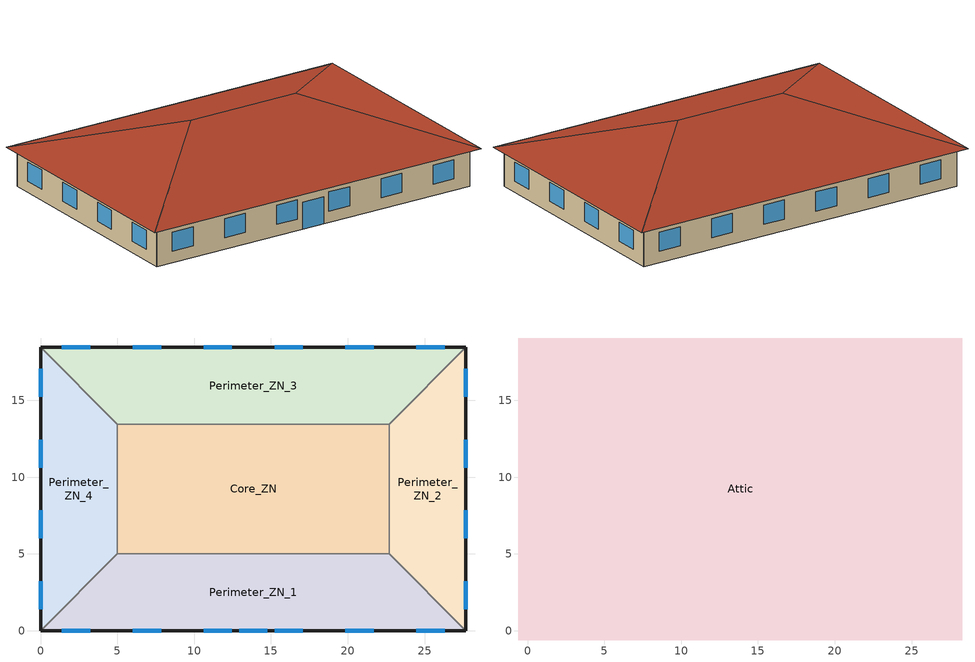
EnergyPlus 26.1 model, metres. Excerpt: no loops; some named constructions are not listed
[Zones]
Core_ZN
 floor ground (ext-slab): 5,13.46 22.69,13.46 22.69,5 5,5 z0
 wall to Perimeter_ZN_2 (int-walls): 22.69,5 22.69,13.46 z0:3.05
 wall to Perimeter_ZN_3 (int-walls): 22.69,13.46 5,13.46 z0:3.05
 wall to Perimeter_ZN_1 (int-walls): 5,5 22.69,5 z0:3.05
 wall to Perimeter_ZN_4 (int-walls): 5,13.46 5,5 z0:3.05
Perimeter_ZN_1
 floor ground (ext-slab): 27.69,0 0,0 5,5 22.69,5 z0
 wall outside (ext-walls): 0,0 27.69,0 z0:3.05
 wall to Perimeter_ZN_2 (int-walls): 27.69,0 22.69,5 z0:3.05
 wall to Perimeter_ZN_4 (int-walls): 5,5 0,0 z0:3.05
 window (TCwindow_41): 1.39,0 3.22,0 z0.9:2.42
 window (window_south): 6.01,0 7.84,0 / 10.62,0 12.45,0 / 15.24,0 17.07,0 / 19.85,0 21.68,0 / 24.47,0 26.3,0 z0.9:2.42; 12.93,0 14.76,0 z0:2.13
Perimeter_ZN_2
 floor ground (ext-slab): 22.69,13.46 27.69,18.46 27.69,0 22.69,5 z0
 wall outside (ext-walls): 27.69,0 27.69,18.46 z0:3.05
 wall to Perimeter_ZN_3 (int-walls): 27.69,18.46 22.69,13.46 z0:3.05
 window (window_east): 27.69,1.39 27.69,3.22 / 27.69,6.01 27.69,7.84 / 27.69,10.62 27.69,12.45 / 27.69,15.24 27.69,17.07 z0.9:2.42
Perimeter_ZN_3
 floor ground (ext-slab): 5,13.46 0,18.46 27.69,18.46 22.69,13.46 z0
 wall outside (ext-walls): 27.69,18.46 0,18.46 z0:3.05
 wall to Perimeter_ZN_4 (int-walls): 0,18.46 5,13.46 z0:3.05
 window (window_north): 26.3,18.46 24.47,18.46 / 21.68,18.46 19.85,18.46 / 17.07,18.46 15.24,18.46 / 12.45,18.46 10.62,18.46 / 7.84,18.46 6.01,18.46 / 3.22,18.46 1.39,18.46 z0.9:2.42
Perimeter_ZN_4
 floor ground (ext-slab): 5,5 0,0 0,18.46 5,13.46 z0
 wall outside (ext-walls): 0,18.46 0,0 z0:3.05
 window (window_west): 0,17.07 0,15.24 / 0,12.45 0,10.62 / 0,7.84 0,6.01 / 0,3.22 0,1.39 z0.9:2.42
Attic
 floor to Core_ZN (INT-FLOOR-TOPSIDE): 5,13.46 22.69,13.46 22.69,5 5,5 z3.05
 floor to Perimeter_ZN_2 (INT-FLOOR-TOPSIDE): 22.69,5 22.69,13.46 27.69,18.46 27.69,0 z3.05
 floor to Perimeter_ZN_3 (INT-FLOOR-TOPSIDE): 0,18.46 27.69,18.46 22.69,13.46 5,13.46 z3.05
 floor to Perimeter_ZN_1 (INT-FLOOR-TOPSIDE): 0,0 5,5 22.69,5 27.69,0 z3.05
 floor to Perimeter_ZN_4 (INT-FLOOR-TOPSIDE): 5,13.46 5,5 0,0 0,18.46 z3.05
 floor ground (exposed-floor): 28.29,19.06 28.29,-0.6 27.69,0 27.69,18.46 z3.05; -0.6,19.06 28.29,19.06 27.69,18.46 0,18.46 z3.05; 0,0 27.69,0 28.29,-0.6 -0.6,-0.6 z3.05; -0.6,19.06 0,18.46 0,0 -0.6,-0.6 z3.05
 roof outside (roofs): 28.29,-0.6,3.05 28.29,19.06,3.05 18.46,9.23,6.33; 28.29,19.06,3.05 -0.6,19.06,3.05 9.23,9.23,6.33 18.46,9.23,6.33; -0.6,-0.6,3.05 28.29,-0.6,3.05 18.46,9.23,6.33 9.23,9.23,6.33; -0.6,19.06,3.05 -0.6,-0.6,3.05 9.23,9.23,6.33
[MaterialProperty:GlazingSpectralData]
WO18RT75SP: 0.04, 0.04, 0.04, 0.04, 0.04, 0.04, 0, 0.32, 0.04, 0.04, 0, 0.325, 0.04, 0.04, 0, 0.33, 0.04, 0.04, 0, 0.335, 0.04, 0.04, 0, 0.34, 0.04, 0.04, 0, 0.345, 0.04, 0.04, 0, 0.35, 0.04, 0.04, 0, 0.355, 0.04, 0.04, 0, 0.36, 0.04, 0.04, 0, 0.365, 0.04, 0.04, 0, 0.37, 0.04, 0.04, 0, 0.375, 0.04, 0.04, 0, 0.38, 0.04, 0.04, 0, 0.385, 0.04, 0.04, 0, 0.39, 0.04, 0.04, 0.001, 0.395, 0.04, 0.04, 0.001, 0.4, 0.04, 0.04, 0.001, 0.405, 0.04, 0.04, 0.003, 0.41, 0.04, 0.04, 0.006, 0.415, 0.04, 0.04, 0.012, 0.42, 0.041, 0.041, 0.02, 0.425, 0.041, 0.041, 0.027, 0.43, 0.041, 0.041, 0.037, 0.435, 0.042, 0.042, 0.046, 0.44, 0.042, 0.042, 0.054, 0.445, 0.042, 0.042, 0.061, 0.45, 0.043, 0.043, 0.067, 0.455, 0.043, 0.043, 0.071, 0.46, 0.043, 0.043, 0.078, 0.465, 0.044, 0.044, 0.089, 0.47, 0.044, 0.044, 0.106, 0.475, 0.045, 0.045, 0.133, 0.48, 0.046, 0.046, 0.162, 0.485, 0.048, 0.048, 0.191, 0.49, 0.048, 0.048, 0.211, 0.495, 0.048, 0.048, 0.207, 0.5, 0.047, 0.047, 0.175, 0.505, 0.045, 0.045, 0.131, 0.51, 0.044, 0.044, 0.093, 0.515, 0.043, 0.043, 0.07, 0.52, 0.042, 0.042, 0.06, 0.525, 0.042, 0.042, 0.057, 0.53, 0.042, 0.042, 0.06, 0.535, 0.043, 0.043, 0.065, 0.54, 0.043, 0.043, 0.072, 0.545, 0.043, 0.043, 0.079, 0.55, 0.043, 0.043, 0.087, 0.555, 0.044, 0.044, 0.093, 0.56, 0.044, 0.044, 0.097, 0.565, 0.044, 0.044, 0.098, 0.57, 0.044, 0.044, 0.098, 0.575, 0.044, 0.044, 0.096, 0.58, 0.044, 0.044, 0.093, 0.585, 0.044, 0.044, 0.091, 0.59, 0.044, 0.044, 0.088, 0.595, 0.043, 0.043, 0.087, 0.6, 0.043, 0.043, 0.087, 0.605, 0.044, 0.044, 0.088, 0.61, 0.044, 0.044, 0.089, 0.615, 0.044, 0.044, 0.09, 0.62, 0.044, 0.044, 0.092, 0.625, 0.044, 0.044, 0.094, 0.63, 0.044, 0.044, 0.097, 0.635, 0.044, 0.044, 0.101, 0.64, 0.044, 0.044, 0.106, 0.645, 0.044, 0.044, 0.112, 0.65, 0.045, 0.045, 0.119, 0.655, 0.045, 0.045, 0.127, 0.66, 0.045, 0.045, 0.134, 0.665, 0.046, 0.046, 0.142, 0.67, 0.046, 0.046, 0.151, 0.675, 0.046, 0.046, 0.161, 0.68, 0.047, 0.047, 0.171, 0.685, 0.047, 0.047, 0.183, 0.69, 0.048, 0.048, 0.195, 0.695, 0.048, 0.048, 0.21, 0.7, 0.049, 0.049, 0.226, 0.705, 0.05, 0.05, 0.244, 0.71, 0.051, 0.051, 0.263, 0.715, 0.051, 0.051, 0.282, 0.72, 0.052, 0.052, 0.302, 0.725, 0.053, 0.053, 0.322, 0.73, 0.054, 0.054, 0.341, 0.735, 0.055, 0.055, 0.363, 0.74, 0.055, 0.055, 0.383, 0.745, 0.056, 0.056, 0.402, 0.75, 0.057, 0.057, 0.42, 0.755, 0.058, 0.058, 0.439, 0.76, 0.058, 0.058, 0.455, 0.765, 0.059, 0.059, 0.471, 0.77, 0.059, 0.059, 0.485, 0.775, 0.06, 0.06, 0.497, 0.78, 0.06, 0.06, 0.512, 0.785, 0.061, 0.061, 0.524, 0.79, 0.061, 0.061, 0.535, 0.795, 0.062, 0.062, 0.546, 0.8, 0.062, 0.062, 0.555, 0.805, 0.062, 0.062, 0.561, 0.81, 0.063, 0.063, 0.568, 0.815, 0.063, 0.063, 0.575, 0.82, 0.063, 0.063, 0.576, 0.825, 0.063, 0.063, 0.579, 0.83, 0.063, 0.063, 0.578, 0.835, 0.063, 0.063, 0.576, 0.84, 0.063, 0.063, 0.573, 0.845, 0.063, 0.063, 0.575, 0.85, 0.063, 0.063, 0.575, 0.855, 0.063, 0.063, 0.575, 0.86, 0.063, 0.063, 0.572, 0.865, 0.063, 0.063, 0.572, 0.87, 0.063, 0.063, 0.571, 0.875, 0.063, 0.063, 0.567, 0.88, 0.063, 0.063, 0.566, 0.885, 0.062, 0.062, 0.562, 0.89, 0.062, 0.062, 0.556, 0.895, 0.062, 0.062, 0.55, 0.9, 0.062, 0.062, 0.539, 0.905, 0.061, 0.061, 0.531, 0.91, 0.061, 0.061, 0.52, 0.915, 0.06, 0.06, 0.512, 0.92, 0.06, 0.06, 0.504, 0.925, 0.06, 0.06, 0.496, 0.93, 0.06, 0.06, 0.488, 0.935, 0.059, 0.059, 0.477, 0.94, 0.059, 0.059, 0.471, 0.945, 0.058, 0.058, 0.462, 0.95, 0.058, 0.058, 0.454, 0.955, 0.058, 0.058, 0.447, 0.96, 0.058, 0.058, 0.439, 0.965, 0.057, 0.057, 0.433, 0.97, 0.057, 0.057, 0.428, 0.975, 0.057, 0.057, 0.424, 0.98, 0.057, 0.057, 0.42, 0.985, 0.057, 0.057, 0.418, 0.99, 0.057, 0.057, 0.413, 0.995, 0.056, 0.056, 0.412, 1, 0.056, 0.056, 0.41, 1.005, 0.056, 0.056, 0.409, 1.01, 0.056, 0.056, 0.408, 1.015, 0.056, 0.056, 0.407, 1.02, 0.056, 0.056, 0.406, 1.025, 0.056, 0.056, 0.406, 1.03, 0.056, 0.056, 0.407, 1.035, 0.056, 0.056, 0.408, 1.04, 0.056, 0.056, 0.409, 1.045, 0.056, 0.056, 0.411, 1.05, 0.057, 0.057, 0.417, 1.055, 0.057, 0.057, 0.421, 1.06, 0.057, 0.057, 0.427, 1.065, 0.057, 0.057, 0.431, 1.07, 0.057, 0.057, 0.437, 1.075, 0.058, 0.058, 0.445, 1.08, 0.058, 0.058, 0.453, 1.085, 0.058, 0.058, 0.459, 1.09, 0.059, 0.059, 0.466, 1.095, 0.059, 0.059, 0.477, 1.1, 0.059, 0.059, 0.485, 1.105, 0.06, 0.06, 0.506, 1.11, 0.061, 0.061, 0.52, 1.115, 0.062, 0.062, 0.544, 1.12, 0.062, 0.062, 0.555, 1.125, 0.063, 0.063, 0.571, 1.13, 0.063, 0.063, 0.582, 1.135, 0.064, 0.064, 0.603, 1.14, 0.064, 0.064, 0.611, 1.145, 0.065, 0.065, 0.619, 1.15, 0.065, 0.065, 0.623, 1.155, 0.065, 0.065, 0.629, 1.16, 0.065, 0.065, 0.63, 1.165, 0.065, 0.065, 0.627, 1.17, 0.065, 0.065, 0.624, 1.175, 0.065, 0.065, 0.618, 1.18, 0.064, 0.064, 0.611, 1.185, 0.064, 0.064, 0.601, 1.19, 0.064, 0.064, 0.6, 1.195, 0.064, 0.064, 0.605, 1.2, 0.064, 0.064, 0.611, 1.205, 0.065, 0.065, 0.619, 1.21, 0.065, 0.065, 0.625, 1.215, 0.065, 0.065, 0.634, 1.22, 0.066, 0.066, 0.64, 1.225, 0.066, 0.066, 0.644, 1.23, 0.066, 0.066, 0.647, 1.235, 0.066, 0.066, 0.65, 1.24, 0.066, 0.066, 0.653, 1.245, 0.066, 0.066, 0.656, 1.25, 0.066, 0.066, 0.658, 1.255, 0.066, 0.066, 0.661, 1.26, 0.066, 0.066, 0.662, 1.265, 0.067, 0.067, 0.667, 1.27, 0.067, 0.067, 0.668, 1.275, 0.067, 0.067, 0.671, 1.28, 0.067, 0.067, 0.675, 1.285, 0.067, 0.067, 0.678, 1.29, 0.067, 0.067, 0.679, 1.295, 0.067, 0.067, 0.682, 1.3, 0.067, 0.067, 0.684, 1.305, 0.067, 0.067, 0.687, 1.31, 0.068, 0.068, 0.689, 1.315, 0.068, 0.068, 0.692, 1.32, 0.068, 0.068, 0.693, 1.325, 0.068, 0.068, 0.695, 1.33, 0.068, 0.068, 0.697, 1.335, 0.068, 0.068, 0.698, 1.34, 0.068, 0.068, 0.698, 1.345, 0.068, 0.068, 0.698, 1.35, 0.068, 0.068, 0.695, 1.355, 0.068, 0.068, 0.692, 1.36, 0.068, 0.068, 0.692, 1.365, 0.067, 0.067, 0.687, 1.37, 0.067, 0.067, 0.682, 1.375, 0.067, 0.067, 0.676, 1.38, 0.067, 0.067, 0.678, 1.385, 0.067, 0.067, 0.676, 1.39, 0.067, 0.067, 0.675, 1.395, 0.067, 0.067, 0.676, 1.4, 0.067, 0.067, 0.675, 1.405, 0.067, 0.067, 0.671, 1.41, 0.067, 0.067, 0.67, 1.415, 0.067, 0.067, 0.673, 1.42, 0.067, 0.067, 0.671, 1.425, 0.067, 0.067, 0.668, 1.43, 0.067, 0.067, 0.67, 1.435, 0.067, 0.067, 0.67, 1.44, 0.067, 0.067, 0.668, 1.445, 0.067, 0.067, 0.67, 1.45, 0.067, 0.067, 0.67, 1.455, 0.067, 0.067, 0.673, 1.46, 0.067, 0.067, 0.676, 1.465, 0.067, 0.067, 0.681, 1.47, 0.067, 0.067, 0.684, 1.475, 0.068, 0.068, 0.689, 1.48, 0.068, 0.068, 0.69, 1.485, 0.068, 0.068, 0.695, 1.49, 0.068, 0.068, 0.698, 1.495, 0.068, 0.068, 0.703, 1.5, 0.068, 0.068, 0.706, 1.505, 0.068, 0.068, 0.711, 1.51, 0.069, 0.069, 0.714, 1.515, 0.069, 0.069, 0.718, 1.52, 0.069, 0.069, 0.719, 1.525, 0.069, 0.069, 0.724, 1.53, 0.069, 0.069, 0.724, 1.535, 0.069, 0.069, 0.728, 1.54, 0.069, 0.069, 0.728, 1.545, 0.069, 0.069, 0.728, 1.55, 0.069, 0.069, 0.728, 1.555, 0.069, 0.069, 0.728, 1.56, 0.069, 0.069, 0.728, 1.565, 0.069, 0.069, 0.728, 1.57, 0.069, 0.069, 0.728, 1.575, 0.069, 0.069, 0.729, 1.58, 0.069, 0.069, 0.731, 1.585, 0.069, 0.069, 0.733, 1.59, 0.069, 0.069, 0.735, 1.595, 0.069, 0.069, 0.736, 1.6, 0.07, 0.07, 0.738, 1.605, 0.07, 0.07, 0.74, 1.61, 0.07, 0.07, 0.741, 1.615, 0.07, 0.07, 0.741, 1.62, 0.07, 0.07, 0.741, 1.625, 0.07, 0.07, 0.741, 1.63, 0.07, 0.07, 0.741, 1.635, 0.07, 0.07, 0.741, 1.64, 0.07, 0.07, 0.743, 1.645, 0.07, 0.07, 0.741, 1.65, 0.07, 0.07, 0.74, 1.655, 0.069, 0.069, 0.736, 1.66, 0.069, 0.069, 0.735, 1.665, 0.069, 0.069, 0.724, 1.67, 0.069, 0.069, 0.716, 1.675, 0.068, 0.068, 0.698, 1.68, 0.067, 0.067, 0.673, 1.685, 0.064, 0.064, 0.608, 1.69, 0.063, 0.063, 0.574, 1.695, 0.061, 0.061, 0.521, 1.7, 0.06, 0.06, 0.493, 1.705, 0.06, 0.06, 0.499, 1.71, 0.06, 0.06, 0.507, 1.715, 0.06, 0.06, 0.512, 1.72, 0.061, 0.061, 0.526, 1.725, 0.062, 0.062, 0.548, 1.73, 0.062, 0.062, 0.546, 1.735, 0.061, 0.061, 0.533, 1.74, 0.061, 0.061, 0.527, 1.745, 0.061, 0.061, 0.522, 1.75, 0.061, 0.061, 0.53, 1.755, 0.062, 0.062, 0.552, 1.76, 0.063, 0.063, 0.568, 1.765, 0.064, 0.064, 0.589, 1.77, 0.064, 0.064, 0.6, 1.775, 0.065, 0.065, 0.619, 1.78, 0.065, 0.065, 0.625, 1.785, 0.065, 0.065, 0.63, 1.79, 0.065, 0.065, 0.632, 1.795, 0.065, 0.065, 0.635, 1.8, 0.065, 0.065, 0.637, 1.805, 0.066, 0.066, 0.638, 1.81, 0.066, 0.066, 0.638, 1.815, 0.066, 0.066, 0.638, 1.82, 0.066, 0.066, 0.64, 1.825, 0.066, 0.066, 0.646, 1.83, 0.066, 0.066, 0.649, 1.835, 0.066, 0.066, 0.656, 1.84, 0.066, 0.066, 0.658, 1.845, 0.067, 0.067, 0.667, 1.85, 0.067, 0.067, 0.673, 1.855, 0.067, 0.067, 0.681, 1.86, 0.067, 0.067, 0.681, 1.865, 0.067, 0.067, 0.684, 1.87, 0.067, 0.067, 0.687, 1.875, 0.067, 0.067, 0.687, 1.88, 0.067, 0.067, 0.685, 1.885, 0.067, 0.067, 0.685, 1.89, 0.067, 0.067, 0.685, 1.895, 0.068, 0.068, 0.689, 1.9, 0.067, 0.067, 0.682, 1.905, 0.067, 0.067, 0.682, 1.91, 0.067, 0.067, 0.679, 1.915, 0.067, 0.067, 0.681, 1.92, 0.067, 0.067, 0.678, 1.925, 0.067, 0.067, 0.679, 1.93, 0.067, 0.067, 0.679, 1.935, 0.067, 0.067, 0.679, 1.94, 0.067, 0.067, 0.681, 1.945, 0.067, 0.067, 0.684, 1.95, 0.067, 0.067, 0.685, 1.955, 0.067, 0.067, 0.687, 1.96, 0.067, 0.067, 0.685, 1.965, 0.067, 0.067, 0.685, 1.97, 0.067, 0.067, 0.687, 1.975, 0.067, 0.067, 0.684, 1.98, 0.067, 0.067, 0.684, 1.985, 0.067, 0.067, 0.682, 1.99, 0.067, 0.067, 0.681, 1.995, 0.067, 0.067, 0.678, 2, 0.067, 0.067, 0.673, 2.005, 0.066, 0.066, 0.662, 2.01, 0.066, 0.066, 0.655, 2.015, 0.066, 0.066, 0.646, 2.02, 0.066, 0.066, 0.638, 2.025, 0.065, 0.065, 0.63, 2.03, 0.065, 0.065, 0.622, 2.035, 0.065, 0.065, 0.614, 2.04, 0.064, 0.064, 0.608, 2.045, 0.064, 0.064, 0.598, 2.05, 0.064, 0.064, 0.593, 2.055, 0.063, 0.063, 0.582, 2.06, 0.063, 0.063, 0.575, 2.065, 0.063, 0.063, 0.569, 2.07, 0.063, 0.063, 0.568, 2.075, 0.063, 0.063, 0.565, 2.08, 0.063, 0.063, 0.565, 2.085, 0.063, 0.063, 0.566, 2.09, 0.063, 0.063, 0.566, 2.095, 0.063, 0.063, 0.57, 2.1, 0.063, 0.063, 0.571, 2.105, 0.063, 0.063, 0.575, 2.11, 0.063, 0.063, 0.577, 2.115, 0.063, 0.063, 0.581, 2.12, 0.063, 0.063, 0.582, 2.125, 0.063, 0.063, 0.582, 2.13, 0.063, 0.063, 0.581, 2.135, 0.063, 0.063, 0.582, 2.14, 0.063, 0.063, 0.583, 2.145, 0.063, 0.063, 0.586, 2.15, 0.063, 0.063, 0.585, 2.155, 0.063, 0.063, 0.585, 2.16, 0.063, 0.063, 0.585, 2.165, 0.063, 0.063, 0.585, 2.17, 0.063, 0.063, 0.585, 2.175, 0.063, 0.063, 0.583, 2.18, 0.063, 0.063, 0.581, 2.185, 0.063, 0.063, 0.573, 2.19, 0.063, 0.063, 0.569, 2.195, 0.062, 0.062, 0.56, 2.2, 0.062, 0.062, 0.556, 2.205, 0.062, 0.062, 0.551, 2.21, 0.062, 0.062, 0.545, 2.215, 0.061, 0.061, 0.532, 2.22, 0.061, 0.061, 0.521, 2.225, 0.06, 0.06, 0.505, 2.23, 0.059, 0.059, 0.486, 2.235, 0.058, 0.058, 0.456, 2.24, 0.057, 0.057, 0.429, 2.245, 0.055, 0.055, 0.375, 2.25, 0.053, 0.053, 0.33, 2.255, 0.051, 0.051, 0.263, 2.26, 0.049, 0.049, 0.22, 2.265, 0.047, 0.047, 0.167, 2.27, 0.046, 0.046, 0.142, 2.275, 0.044, 0.044, 0.111, 2.28, 0.044, 0.044, 0.093, 2.285, 0.043, 0.043, 0.076, 2.29, 0.043, 0.043, 0.063, 2.295, 0.042, 0.042, 0.052, 2.3, 0.042, 0.042, 0.049, 2.305, 0.042, 0.042, 0.057, 2.31, 0.043, 0.043, 0.068, 2.315, 0.043, 0.043, 0.084, 2.32, 0.044, 0.044, 0.089, 2.325, 0.044, 0.044, 0.097, 2.33, 0.044, 0.044, 0.099, 2.335, 0.044, 0.044, 0.1, 2.34, 0.044, 0.044, 0.1, 2.345, 0.044, 0.044, 0.101, 2.35, 0.044, 0.044, 0.11, 2.355, 0.045, 0.045, 0.121, 2.36, 0.045, 0.045, 0.125, 2.365, 0.045, 0.045, 0.13, 2.37, 0.045, 0.045, 0.132, 2.375, 0.045, 0.045, 0.131, 2.38, 0.045, 0.045, 0.131, 2.385, 0.045, 0.045, 0.134, 2.39, 0.046, 0.046, 0.138, 2.395, 0.046, 0.046, 0.143, 2.4, 0.046, 0.046, 0.148, 2.405, 0.046, 0.046, 0.153, 2.41, 0.046, 0.046, 0.152, 2.415, 0.046, 0.046, 0.149, 2.42, 0.046, 0.046, 0.144, 2.425, 0.045, 0.045, 0.132, 2.43, 0.045, 0.045, 0.128, 2.435, 0.045, 0.045, 0.125, 2.44, 0.045, 0.045, 0.124, 2.445, 0.045, 0.045, 0.116, 2.45, 0.045, 0.045, 0.113, 2.455, 0.045, 0.045, 0.114, 2.46, 0.045, 0.045, 0.117, 2.465, 0.045, 0.045, 0.126, 2.47, 0.045, 0.045, 0.128, 2.475, 0.045, 0.045, 0.129, 2.48, 0.045, 0.045, 0.135, 2.485, 0.046, 0.046, 0.145, 2.49, 0.046, 0.046, 0.15, 2.495, 0.046, 0.046, 0.155, 2.5, 0.04, 0.04, 0.04, 0.04, 0, 0, 0, 0, 0.3, 0.305, 0.31, 0.315
WO18RT80SP: 0.04, 0.04, 0.04, 0.04, 0.04, 0.04, 0, 0.32, 0.04, 0.04, 0, 0.325, 0.04, 0.04, 0, 0.33, 0.04, 0.04, 0, 0.335, 0.04, 0.04, 0, 0.34, 0.04, 0.04, 0, 0.345, 0.04, 0.04, 0, 0.35, 0.04, 0.04, 0, 0.355, 0.04, 0.04, 0, 0.36, 0.04, 0.04, 0, 0.365, 0.04, 0.04, 0, 0.37, 0.04, 0.04, 0, 0.375, 0.04, 0.04, 0, 0.38, 0.04, 0.04, 0, 0.385, 0.04, 0.04, 0, 0.39, 0.04, 0.04, 0, 0.395, 0.04, 0.04, 0, 0.4, 0.04, 0.04, 0, 0.405, 0.04, 0.04, 0.001, 0.41, 0.04, 0.04, 0.003, 0.415, 0.04, 0.04, 0.006, 0.42, 0.04, 0.04, 0.011, 0.425, 0.041, 0.041, 0.015, 0.43, 0.041, 0.041, 0.023, 0.435, 0.041, 0.041, 0.029, 0.44, 0.041, 0.041, 0.034, 0.445, 0.042, 0.042, 0.039, 0.45, 0.042, 0.042, 0.043, 0.455, 0.042, 0.042, 0.046, 0.46, 0.042, 0.042, 0.051, 0.465, 0.042, 0.042, 0.06, 0.47, 0.043, 0.043, 0.073, 0.475, 0.044, 0.044, 0.094, 0.48, 0.045, 0.045, 0.118, 0.485, 0.046, 0.046, 0.144, 0.49, 0.046, 0.046, 0.161, 0.495, 0.046, 0.046, 0.157, 0.5, 0.045, 0.045, 0.128, 0.505, 0.044, 0.044, 0.09, 0.51, 0.042, 0.042, 0.06, 0.515, 0.042, 0.042, 0.043, 0.52, 0.041, 0.041, 0.036, 0.525, 0.041, 0.041, 0.034, 0.53, 0.041, 0.041, 0.035, 0.535, 0.042, 0.042, 0.039, 0.54, 0.042, 0.042, 0.044, 0.545, 0.042, 0.042, 0.05, 0.55, 0.042, 0.042, 0.056, 0.555, 0.042, 0.042, 0.061, 0.56, 0.043, 0.043, 0.064, 0.565, 0.043, 0.043, 0.065, 0.57, 0.043, 0.043, 0.065, 0.575, 0.043, 0.043, 0.064, 0.58, 0.042, 0.042, 0.061, 0.585, 0.042, 0.042, 0.06, 0.59, 0.042, 0.042, 0.058, 0.595, 0.042, 0.042, 0.057, 0.6, 0.042, 0.042, 0.057, 0.605, 0.042, 0.042, 0.058, 0.61, 0.042, 0.042, 0.059, 0.615, 0.042, 0.042, 0.06, 0.62, 0.042, 0.042, 0.062, 0.625, 0.043, 0.043, 0.063, 0.63, 0.043, 0.043, 0.065, 0.635, 0.043, 0.043, 0.069, 0.64, 0.043, 0.043, 0.073, 0.645, 0.043, 0.043, 0.078, 0.65, 0.043, 0.043, 0.084, 0.655, 0.044, 0.044, 0.09, 0.66, 0.044, 0.044, 0.096, 0.665, 0.044, 0.044, 0.103, 0.67, 0.044, 0.044, 0.111, 0.675, 0.045, 0.045, 0.12, 0.68, 0.045, 0.045, 0.128, 0.685, 0.046, 0.046, 0.139, 0.69, 0.046, 0.046, 0.151, 0.695, 0.047, 0.047, 0.164, 0.7, 0.047, 0.047, 0.18, 0.705, 0.048, 0.048, 0.197, 0.71, 0.049, 0.049, 0.215, 0.715, 0.049, 0.049, 0.234, 0.72, 0.05, 0.05, 0.255, 0.725, 0.051, 0.051, 0.275, 0.73, 0.052, 0.052, 0.296, 0.735, 0.053, 0.053, 0.319, 0.74, 0.054, 0.054, 0.341, 0.745, 0.054, 0.054, 0.361, 0.75, 0.055, 0.055, 0.38, 0.755, 0.056, 0.056, 0.401, 0.76, 0.057, 0.057, 0.419, 0.765, 0.057, 0.057, 0.437, 0.77, 0.058, 0.058, 0.452, 0.775, 0.059, 0.059, 0.466, 0.78, 0.059, 0.059, 0.482, 0.785, 0.06, 0.06, 0.496, 0.79, 0.06, 0.06, 0.509, 0.795, 0.061, 0.061, 0.52, 0.8, 0.061, 0.061, 0.53, 0.805, 0.062, 0.062, 0.538, 0.81, 0.062, 0.062, 0.546, 0.815, 0.062, 0.062, 0.553, 0.82, 0.062, 0.062, 0.555, 0.825, 0.062, 0.062, 0.558, 0.83, 0.062, 0.062, 0.557, 0.835, 0.062, 0.062, 0.555, 0.84, 0.062, 0.062, 0.553, 0.845, 0.062, 0.062, 0.555, 0.85, 0.062, 0.062, 0.556, 0.855, 0.062, 0.062, 0.556, 0.86, 0.062, 0.062, 0.553, 0.865, 0.062, 0.062, 0.553, 0.87, 0.062, 0.062, 0.553, 0.875, 0.062, 0.062, 0.547, 0.88, 0.062, 0.062, 0.547, 0.885, 0.062, 0.062, 0.543, 0.89, 0.061, 0.061, 0.537, 0.895, 0.061, 0.061, 0.529, 0.9, 0.061, 0.061, 0.518, 0.905, 0.06, 0.06, 0.509, 0.91, 0.06, 0.06, 0.498, 0.915, 0.06, 0.06, 0.488, 0.92, 0.059, 0.059, 0.481, 0.925, 0.059, 0.059, 0.471, 0.93, 0.059, 0.059, 0.463, 0.935, 0.058, 0.058, 0.451, 0.94, 0.058, 0.058, 0.445, 0.945, 0.057, 0.057, 0.435, 0.95, 0.057, 0.057, 0.426, 0.955, 0.057, 0.057, 0.418, 0.96, 0.056, 0.056, 0.41, 0.965, 0.056, 0.056, 0.404, 0.97, 0.056, 0.056, 0.399, 0.975, 0.056, 0.056, 0.396, 0.98, 0.056, 0.056, 0.392, 0.985, 0.056, 0.056, 0.39, 0.99, 0.055, 0.055, 0.385, 0.995, 0.055, 0.055, 0.384, 1, 0.055, 0.055, 0.382, 1.005, 0.055, 0.055, 0.38, 1.01, 0.055, 0.055, 0.379, 1.015, 0.055, 0.055, 0.378, 1.02, 0.055, 0.055, 0.377, 1.025, 0.055, 0.055, 0.377, 1.03, 0.055, 0.055, 0.378, 1.035, 0.055, 0.055, 0.379, 1.04, 0.055, 0.055, 0.38, 1.045, 0.055, 0.055, 0.382, 1.05, 0.055, 0.055, 0.386, 1.055, 0.056, 0.056, 0.389, 1.06, 0.056, 0.056, 0.395, 1.065, 0.056, 0.056, 0.4, 1.07, 0.056, 0.056, 0.404, 1.075, 0.057, 0.057, 0.413, 1.08, 0.057, 0.057, 0.421, 1.085, 0.057, 0.057, 0.428, 1.09, 0.057, 0.057, 0.436, 1.095, 0.058, 0.058, 0.448, 1.1, 0.058, 0.058, 0.458, 1.105, 0.059, 0.059, 0.485, 1.11, 0.06, 0.06, 0.5, 1.115, 0.061, 0.061, 0.529, 1.12, 0.062, 0.062, 0.54, 1.125, 0.062, 0.062, 0.557, 1.13, 0.063, 0.063, 0.569, 1.135, 0.064, 0.064, 0.588, 1.14, 0.064, 0.064, 0.598, 1.145, 0.064, 0.064, 0.612, 1.15, 0.065, 0.065, 0.619, 1.155, 0.065, 0.065, 0.627, 1.16, 0.065, 0.065, 0.629, 1.165, 0.065, 0.065, 0.627, 1.17, 0.065, 0.065, 0.624, 1.175, 0.065, 0.065, 0.618, 1.18, 0.064, 0.064, 0.611, 1.185, 0.064, 0.064, 0.601, 1.19, 0.064, 0.064, 0.6, 1.195, 0.064, 0.064, 0.605, 1.2, 0.064, 0.064, 0.611, 1.205, 0.065, 0.065, 0.619, 1.21, 0.065, 0.065, 0.625, 1.215, 0.065, 0.065, 0.634, 1.22, 0.066, 0.066, 0.64, 1.225, 0.066, 0.066, 0.644, 1.23, 0.066, 0.066, 0.647, 1.235, 0.066, 0.066, 0.65, 1.24, 0.066, 0.066, 0.653, 1.245, 0.066, 0.066, 0.656, 1.25, 0.066, 0.066, 0.658, 1.255, 0.066, 0.066, 0.661, 1.26, 0.066, 0.066, 0.662, 1.265, 0.067, 0.067, 0.667, 1.27, 0.067, 0.067, 0.668, 1.275, 0.067, 0.067, 0.671, 1.28, 0.067, 0.067, 0.675, 1.285, 0.067, 0.067, 0.678, 1.29, 0.067, 0.067, 0.679, 1.295, 0.067, 0.067, 0.682, 1.3, 0.067, 0.067, 0.684, 1.305, 0.067, 0.067, 0.687, 1.31, 0.068, 0.068, 0.689, 1.315, 0.068, 0.068, 0.692, 1.32, 0.068, 0.068, 0.693, 1.325, 0.068, 0.068, 0.695, 1.33, 0.068, 0.068, 0.697, 1.335, 0.068, 0.068, 0.698, 1.34, 0.068, 0.068, 0.698, 1.345, 0.068, 0.068, 0.698, 1.35, 0.068, 0.068, 0.695, 1.355, 0.068, 0.068, 0.692, 1.36, 0.068, 0.068, 0.692, 1.365, 0.067, 0.067, 0.687, 1.37, 0.067, 0.067, 0.682, 1.375, 0.067, 0.067, 0.676, 1.38, 0.067, 0.067, 0.678, 1.385, 0.067, 0.067, 0.676, 1.39, 0.067, 0.067, 0.675, 1.395, 0.067, 0.067, 0.676, 1.4, 0.067, 0.067, 0.675, 1.405, 0.067, 0.067, 0.671, 1.41, 0.067, 0.067, 0.67, 1.415, 0.067, 0.067, 0.673, 1.42, 0.067, 0.067, 0.671, 1.425, 0.067, 0.067, 0.668, 1.43, 0.067, 0.067, 0.67, 1.435, 0.067, 0.067, 0.67, 1.44, 0.067, 0.067, 0.668, 1.445, 0.067, 0.067, 0.67, 1.45, 0.067, 0.067, 0.67, 1.455, 0.067, 0.067, 0.673, 1.46, 0.067, 0.067, 0.676, 1.465, 0.067, 0.067, 0.681, 1.47, 0.067, 0.067, 0.684, 1.475, 0.068, 0.068, 0.689, 1.48, 0.068, 0.068, 0.69, 1.485, 0.068, 0.068, 0.695, 1.49, 0.068, 0.068, 0.698, 1.495, 0.068, 0.068, 0.703, 1.5, 0.068, 0.068, 0.706, 1.505, 0.068, 0.068, 0.711, 1.51, 0.069, 0.069, 0.714, 1.515, 0.069, 0.069, 0.718, 1.52, 0.069, 0.069, 0.719, 1.525, 0.069, 0.069, 0.724, 1.53, 0.069, 0.069, 0.724, 1.535, 0.069, 0.069, 0.728, 1.54, 0.069, 0.069, 0.728, 1.545, 0.069, 0.069, 0.728, 1.55, 0.069, 0.069, 0.728, 1.555, 0.069, 0.069, 0.728, 1.56, 0.069, 0.069, 0.728, 1.565, 0.069, 0.069, 0.728, 1.57, 0.069, 0.069, 0.728, 1.575, 0.069, 0.069, 0.729, 1.58, 0.069, 0.069, 0.731, 1.585, 0.069, 0.069, 0.733, 1.59, 0.069, 0.069, 0.735, 1.595, 0.069, 0.069, 0.736, 1.6, 0.07, 0.07, 0.738, 1.605, 0.07, 0.07, 0.74, 1.61, 0.07, 0.07, 0.741, 1.615, 0.07, 0.07, 0.741, 1.62, 0.07, 0.07, 0.741, 1.625, 0.07, 0.07, 0.741, 1.63, 0.07, 0.07, 0.741, 1.635, 0.07, 0.07, 0.741, 1.64, 0.07, 0.07, 0.743, 1.645, 0.07, 0.07, 0.741, 1.65, 0.07, 0.07, 0.74, 1.655, 0.069, 0.069, 0.736, 1.66, 0.069, 0.069, 0.735, 1.665, 0.069, 0.069, 0.724, 1.67, 0.069, 0.069, 0.716, 1.675, 0.068, 0.068, 0.698, 1.68, 0.067, 0.067, 0.673, 1.685, 0.064, 0.064, 0.608, 1.69, 0.063, 0.063, 0.574, 1.695, 0.061, 0.061, 0.521, 1.7, 0.06, 0.06, 0.493, 1.705, 0.06, 0.06, 0.499, 1.71, 0.06, 0.06, 0.507, 1.715, 0.06, 0.06, 0.512, 1.72, 0.061, 0.061, 0.526, 1.725, 0.062, 0.062, 0.548, 1.73, 0.062, 0.062, 0.546, 1.735, 0.061, 0.061, 0.533, 1.74, 0.061, 0.061, 0.527, 1.745, 0.061, 0.061, 0.522, 1.75, 0.061, 0.061, 0.53, 1.755, 0.062, 0.062, 0.552, 1.76, 0.063, 0.063, 0.568, 1.765, 0.064, 0.064, 0.589, 1.77, 0.064, 0.064, 0.6, 1.775, 0.065, 0.065, 0.619, 1.78, 0.065, 0.065, 0.625, 1.785, 0.065, 0.065, 0.63, 1.79, 0.065, 0.065, 0.632, 1.795, 0.065, 0.065, 0.635, 1.8, 0.065, 0.065, 0.637, 1.805, 0.066, 0.066, 0.638, 1.81, 0.066, 0.066, 0.638, 1.815, 0.066, 0.066, 0.638, 1.82, 0.066, 0.066, 0.64, 1.825, 0.066, 0.066, 0.646, 1.83, 0.066, 0.066, 0.649, 1.835, 0.066, 0.066, 0.656, 1.84, 0.066, 0.066, 0.658, 1.845, 0.067, 0.067, 0.667, 1.85, 0.067, 0.067, 0.673, 1.855, 0.067, 0.067, 0.681, 1.86, 0.067, 0.067, 0.681, 1.865, 0.067, 0.067, 0.684, 1.87, 0.067, 0.067, 0.687, 1.875, 0.067, 0.067, 0.687, 1.88, 0.067, 0.067, 0.685, 1.885, 0.067, 0.067, 0.685, 1.89, 0.067, 0.067, 0.685, 1.895, 0.068, 0.068, 0.689, 1.9, 0.067, 0.067, 0.682, 1.905, 0.067, 0.067, 0.682, 1.91, 0.067, 0.067, 0.679, 1.915, 0.067, 0.067, 0.681, 1.92, 0.067, 0.067, 0.678, 1.925, 0.067, 0.067, 0.679, 1.93, 0.067, 0.067, 0.679, 1.935, 0.067, 0.067, 0.679, 1.94, 0.067, 0.067, 0.681, 1.945, 0.067, 0.067, 0.684, 1.95, 0.067, 0.067, 0.685, 1.955, 0.067, 0.067, 0.687, 1.96, 0.067, 0.067, 0.685, 1.965, 0.067, 0.067, 0.685, 1.97, 0.067, 0.067, 0.687, 1.975, 0.067, 0.067, 0.684, 1.98, 0.067, 0.067, 0.684, 1.985, 0.067, 0.067, 0.682, 1.99, 0.067, 0.067, 0.681, 1.995, 0.067, 0.067, 0.678, 2, 0.067, 0.067, 0.673, 2.005, 0.066, 0.066, 0.662, 2.01, 0.066, 0.066, 0.655, 2.015, 0.066, 0.066, 0.646, 2.02, 0.066, 0.066, 0.638, 2.025, 0.065, 0.065, 0.63, 2.03, 0.065, 0.065, 0.622, 2.035, 0.065, 0.065, 0.614, 2.04, 0.064, 0.064, 0.608, 2.045, 0.064, 0.064, 0.598, 2.05, 0.064, 0.064, 0.593, 2.055, 0.063, 0.063, 0.582, 2.06, 0.063, 0.063, 0.575, 2.065, 0.063, 0.063, 0.569, 2.07, 0.063, 0.063, 0.568, 2.075, 0.063, 0.063, 0.565, 2.08, 0.063, 0.063, 0.565, 2.085, 0.063, 0.063, 0.566, 2.09, 0.063, 0.063, 0.566, 2.095, 0.063, 0.063, 0.57, 2.1, 0.063, 0.063, 0.571, 2.105, 0.063, 0.063, 0.575, 2.11, 0.063, 0.063, 0.577, 2.115, 0.063, 0.063, 0.581, 2.12, 0.063, 0.063, 0.582, 2.125, 0.063, 0.063, 0.582, 2.13, 0.063, 0.063, 0.581, 2.135, 0.063, 0.063, 0.582, 2.14, 0.063, 0.063, 0.583, 2.145, 0.063, 0.063, 0.586, 2.15, 0.063, 0.063, 0.585, 2.155, 0.063, 0.063, 0.585, 2.16, 0.063, 0.063, 0.585, 2.165, 0.063, 0.063, 0.585, 2.17, 0.063, 0.063, 0.585, 2.175, 0.063, 0.063, 0.583, 2.18, 0.063, 0.063, 0.581, 2.185, 0.063, 0.063, 0.573, 2.19, 0.063, 0.063, 0.569, 2.195, 0.062, 0.062, 0.56, 2.2, 0.062, 0.062, 0.556, 2.205, 0.062, 0.062, 0.551, 2.21, 0.062, 0.062, 0.545, 2.215, 0.061, 0.061, 0.532, 2.22, 0.061, 0.061, 0.521, 2.225, 0.06, 0.06, 0.505, 2.23, 0.059, 0.059, 0.486, 2.235, 0.058, 0.058, 0.456, 2.24, 0.057, 0.057, 0.429, 2.245, 0.055, 0.055, 0.375, 2.25, 0.053, 0.053, 0.33, 2.255, 0.051, 0.051, 0.263, 2.26, 0.049, 0.049, 0.22, 2.265, 0.047, 0.047, 0.167, 2.27, 0.046, 0.046, 0.142, 2.275, 0.044, 0.044, 0.111, 2.28, 0.044, 0.044, 0.093, 2.285, 0.043, 0.043, 0.076, 2.29, 0.043, 0.043, 0.063, 2.295, 0.042, 0.042, 0.052, 2.3, 0.042, 0.042, 0.049, 2.305, 0.042, 0.042, 0.057, 2.31, 0.043, 0.043, 0.068, 2.315, 0.043, 0.043, 0.084, 2.32, 0.044, 0.044, 0.089, 2.325, 0.044, 0.044, 0.097, 2.33, 0.044, 0.044, 0.099, 2.335, 0.044, 0.044, 0.1, 2.34, 0.044, 0.044, 0.1, 2.345, 0.044, 0.044, 0.101, 2.35, 0.044, 0.044, 0.11, 2.355, 0.045, 0.045, 0.121, 2.36, 0.045, 0.045, 0.125, 2.365, 0.045, 0.045, 0.13, 2.37, 0.045, 0.045, 0.132, 2.375, 0.045, 0.045, 0.131, 2.38, 0.045, 0.045, 0.131, 2.385, 0.045, 0.045, 0.134, 2.39, 0.046, 0.046, 0.138, 2.395, 0.046, 0.046, 0.143, 2.4, 0.046, 0.046, 0.148, 2.405, 0.046, 0.046, 0.153, 2.41, 0.046, 0.046, 0.152, 2.415, 0.046, 0.046, 0.149, 2.42, 0.046, 0.046, 0.144, 2.425, 0.045, 0.045, 0.132, 2.43, 0.045, 0.045, 0.128, 2.435, 0.045, 0.045, 0.125, 2.44, 0.045, 0.045, 0.124, 2.445, 0.045, 0.045, 0.116, 2.45, 0.045, 0.045, 0.113, 2.455, 0.045, 0.045, 0.114, 2.46, 0.045, 0.045, 0.117, 2.465, 0.045, 0.045, 0.126, 2.47, 0.045, 0.045, 0.128, 2.475, 0.045, 0.045, 0.129, 2.48, 0.045, 0.045, 0.135, 2.485, 0.046, 0.046, 0.145, 2.49, 0.046, 0.046, 0.15, 2.495, 0.046, 0.046, 0.155, 2.5, 0.04, 0.04, 0.04, 0.04, 0, 0, 0, 0, 0.3, 0.305, 0.31, 0.315
WO18RT85SP: 0.04, 0.04, 0.04, 0.04, 0.04, 0.04, 0, 0.32, 0.04, 0.04, 0, 0.325, 0.04, 0.04, 0, 0.33, 0.04, 0.04, 0, 0.335, 0.04, 0.04, 0, 0.34, 0.04, 0.04, 0, 0.345, 0.04, 0.04, 0, 0.35, 0.04, 0.04, 0, 0.355, 0.04, 0.04, 0, 0.36, 0.04, 0.04, 0, 0.365, 0.04, 0.04, 0, 0.37, 0.04, 0.04, 0, 0.375, 0.04, 0.04, 0, 0.38, 0.04, 0.04, 0, 0.385, 0.04, 0.04, 0, 0.39, 0.04, 0.04, 0, 0.395, 0.04, 0.04, 0, 0.4, 0.04, 0.04, 0, 0.405, 0.04, 0.04, 0, 0.41, 0.04, 0.04, 0.001, 0.415, 0.04, 0.04, 0.003, 0.42, 0.04, 0.04, 0.006, 0.425, 0.04, 0.04, 0.009, 0.43, 0.041, 0.041, 0.014, 0.435, 0.041, 0.041, 0.018, 0.44, 0.041, 0.041, 0.022, 0.445, 0.041, 0.041, 0.025, 0.45, 0.041, 0.041, 0.028, 0.455, 0.041, 0.041, 0.03, 0.46, 0.041, 0.041, 0.034, 0.465, 0.042, 0.042, 0.04, 0.47, 0.042, 0.042, 0.05, 0.475, 0.043, 0.043, 0.067, 0.48, 0.043, 0.043, 0.087, 0.485, 0.044, 0.044, 0.108, 0.49, 0.045, 0.045, 0.123, 0.495, 0.045, 0.045, 0.119, 0.5, 0.044, 0.044, 0.094, 0.505, 0.042, 0.042, 0.062, 0.51, 0.042, 0.042, 0.039, 0.515, 0.041, 0.041, 0.026, 0.52, 0.041, 0.041, 0.021, 0.525, 0.041, 0.041, 0.02, 0.53, 0.041, 0.041, 0.021, 0.535, 0.041, 0.041, 0.024, 0.54, 0.041, 0.041, 0.027, 0.545, 0.041, 0.041, 0.031, 0.55, 0.041, 0.041, 0.036, 0.555, 0.042, 0.042, 0.04, 0.56, 0.042, 0.042, 0.042, 0.565, 0.042, 0.042, 0.043, 0.57, 0.042, 0.042, 0.043, 0.575, 0.042, 0.042, 0.042, 0.58, 0.042, 0.042, 0.04, 0.585, 0.042, 0.042, 0.039, 0.59, 0.042, 0.042, 0.038, 0.595, 0.041, 0.041, 0.037, 0.6, 0.041, 0.041, 0.037, 0.605, 0.042, 0.042, 0.038, 0.61, 0.042, 0.042, 0.039, 0.615, 0.042, 0.042, 0.04, 0.62, 0.042, 0.042, 0.041, 0.625, 0.042, 0.042, 0.042, 0.63, 0.042, 0.042, 0.044, 0.635, 0.042, 0.042, 0.047, 0.64, 0.042, 0.042, 0.05, 0.645, 0.042, 0.042, 0.054, 0.65, 0.042, 0.042, 0.059, 0.655, 0.043, 0.043, 0.064, 0.66, 0.043, 0.043, 0.069, 0.665, 0.043, 0.043, 0.075, 0.67, 0.043, 0.043, 0.081, 0.675, 0.044, 0.044, 0.089, 0.68, 0.044, 0.044, 0.096, 0.685, 0.044, 0.044, 0.106, 0.69, 0.045, 0.045, 0.116, 0.695, 0.045, 0.045, 0.129, 0.7, 0.046, 0.046, 0.143, 0.705, 0.046, 0.046, 0.159, 0.71, 0.047, 0.047, 0.176, 0.715, 0.048, 0.048, 0.195, 0.72, 0.049, 0.049, 0.215, 0.725, 0.049, 0.049, 0.236, 0.73, 0.05, 0.05, 0.257, 0.735, 0.051, 0.051, 0.28, 0.74, 0.052, 0.052, 0.303, 0.745, 0.053, 0.053, 0.324, 0.75, 0.054, 0.054, 0.345, 0.755, 0.055, 0.055, 0.367, 0.76, 0.055, 0.055, 0.386, 0.765, 0.056, 0.056, 0.405, 0.77, 0.057, 0.057, 0.421, 0.775, 0.057, 0.057, 0.437, 0.78, 0.058, 0.058, 0.454, 0.785, 0.059, 0.059, 0.469, 0.79, 0.059, 0.059, 0.483, 0.795, 0.06, 0.06, 0.496, 0.8, 0.06, 0.06, 0.507, 0.805, 0.061, 0.061, 0.516, 0.81, 0.061, 0.061, 0.524, 0.815, 0.061, 0.061, 0.532, 0.82, 0.061, 0.061, 0.535, 0.825, 0.062, 0.062, 0.538, 0.83, 0.061, 0.061, 0.537, 0.835, 0.061, 0.061, 0.536, 0.84, 0.061, 0.061, 0.533, 0.845, 0.061, 0.061, 0.535, 0.85, 0.061, 0.061, 0.537, 0.855, 0.061, 0.061, 0.537, 0.86, 0.061, 0.061, 0.534, 0.865, 0.061, 0.061, 0.535, 0.87, 0.061, 0.061, 0.535, 0.875, 0.061, 0.061, 0.528, 0.88, 0.061, 0.061, 0.528, 0.885, 0.061, 0.061, 0.524, 0.89, 0.061, 0.061, 0.518, 0.895, 0.06, 0.06, 0.509, 0.9, 0.06, 0.06, 0.498, 0.905, 0.059, 0.059, 0.487, 0.91, 0.059, 0.059, 0.476, 0.915, 0.059, 0.059, 0.466, 0.92, 0.058, 0.058, 0.458, 0.925, 0.058, 0.058, 0.448, 0.93, 0.058, 0.058, 0.439, 0.935, 0.057, 0.057, 0.427, 0.94, 0.057, 0.057, 0.42, 0.945, 0.056, 0.056, 0.408, 0.95, 0.056, 0.056, 0.399, 0.955, 0.056, 0.056, 0.392, 0.96, 0.055, 0.055, 0.383, 0.965, 0.055, 0.055, 0.377, 0.97, 0.055, 0.055, 0.372, 0.975, 0.055, 0.055, 0.37, 0.98, 0.055, 0.055, 0.366, 0.985, 0.055, 0.055, 0.364, 0.99, 0.054, 0.054, 0.358, 0.995, 0.054, 0.054, 0.357, 1, 0.054, 0.054, 0.355, 1.005, 0.054, 0.054, 0.353, 1.01, 0.054, 0.054, 0.352, 1.015, 0.054, 0.054, 0.351, 1.02, 0.054, 0.054, 0.35, 1.025, 0.054, 0.054, 0.35, 1.03, 0.054, 0.054, 0.351, 1.035, 0.054, 0.054, 0.352, 1.04, 0.054, 0.054, 0.353, 1.045, 0.054, 0.054, 0.355, 1.05, 0.054, 0.054, 0.357, 1.055, 0.054, 0.054, 0.359, 1.06, 0.055, 0.055, 0.366, 1.065, 0.055, 0.055, 0.37, 1.07, 0.055, 0.055, 0.374, 1.075, 0.055, 0.055, 0.383, 1.08, 0.056, 0.056, 0.392, 1.085, 0.056, 0.056, 0.399, 1.09, 0.056, 0.056, 0.408, 1.095, 0.057, 0.057, 0.42, 1.1, 0.057, 0.057, 0.432, 1.105, 0.059, 0.059, 0.464, 1.11, 0.059, 0.059, 0.482, 1.115, 0.061, 0.061, 0.514, 1.12, 0.061, 0.061, 0.526, 1.125, 0.062, 0.062, 0.544, 1.13, 0.062, 0.062, 0.556, 1.135, 0.063, 0.063, 0.574, 1.14, 0.063, 0.063, 0.586, 1.145, 0.064, 0.064, 0.605, 1.15, 0.065, 0.065, 0.614, 1.155, 0.065, 0.065, 0.625, 1.16, 0.065, 0.065, 0.629, 1.165, 0.065, 0.065, 0.627, 1.17, 0.065, 0.065, 0.624, 1.175, 0.065, 0.065, 0.618, 1.18, 0.064, 0.064, 0.611, 1.185, 0.064, 0.064, 0.601, 1.19, 0.064, 0.064, 0.6, 1.195, 0.064, 0.064, 0.605, 1.2, 0.064, 0.064, 0.611, 1.205, 0.065, 0.065, 0.619, 1.21, 0.065, 0.065, 0.625, 1.215, 0.065, 0.065, 0.634, 1.22, 0.066, 0.066, 0.64, 1.225, 0.066, 0.066, 0.644, 1.23, 0.066, 0.066, 0.647, 1.235, 0.066, 0.066, 0.65, 1.24, 0.066, 0.066, 0.653, 1.245, 0.066, 0.066, 0.656, 1.25, 0.066, 0.066, 0.658, 1.255, 0.066, 0.066, 0.661, 1.26, 0.066, 0.066, 0.662, 1.265, 0.067, 0.067, 0.667, 1.27, 0.067, 0.067, 0.668, 1.275, 0.067, 0.067, 0.671, 1.28, 0.067, 0.067, 0.675, 1.285, 0.067, 0.067, 0.678, 1.29, 0.067, 0.067, 0.679, 1.295, 0.067, 0.067, 0.682, 1.3, 0.067, 0.067, 0.684, 1.305, 0.067, 0.067, 0.687, 1.31, 0.068, 0.068, 0.689, 1.315, 0.068, 0.068, 0.692, 1.32, 0.068, 0.068, 0.693, 1.325, 0.068, 0.068, 0.695, 1.33, 0.068, 0.068, 0.697, 1.335, 0.068, 0.068, 0.698, 1.34, 0.068, 0.068, 0.698, 1.345, 0.068, 0.068, 0.698, 1.35, 0.068, 0.068, 0.695, 1.355, 0.068, 0.068, 0.692, 1.36, 0.068, 0.068, 0.692, 1.365, 0.067, 0.067, 0.687, 1.37, 0.067, 0.067, 0.682, 1.375, 0.067, 0.067, 0.676, 1.38, 0.067, 0.067, 0.678, 1.385, 0.067, 0.067, 0.676, 1.39, 0.067, 0.067, 0.675, 1.395, 0.067, 0.067, 0.676, 1.4, 0.067, 0.067, 0.675, 1.405, 0.067, 0.067, 0.671, 1.41, 0.067, 0.067, 0.67, 1.415, 0.067, 0.067, 0.673, 1.42, 0.067, 0.067, 0.671, 1.425, 0.067, 0.067, 0.668, 1.43, 0.067, 0.067, 0.67, 1.435, 0.067, 0.067, 0.67, 1.44, 0.067, 0.067, 0.668, 1.445, 0.067, 0.067, 0.67, 1.45, 0.067, 0.067, 0.67, 1.455, 0.067, 0.067, 0.673, 1.46, 0.067, 0.067, 0.676, 1.465, 0.067, 0.067, 0.681, 1.47, 0.067, 0.067, 0.684, 1.475, 0.068, 0.068, 0.689, 1.48, 0.068, 0.068, 0.69, 1.485, 0.068, 0.068, 0.695, 1.49, 0.068, 0.068, 0.698, 1.495, 0.068, 0.068, 0.703, 1.5, 0.068, 0.068, 0.706, 1.505, 0.068, 0.068, 0.711, 1.51, 0.069, 0.069, 0.714, 1.515, 0.069, 0.069, 0.718, 1.52, 0.069, 0.069, 0.719, 1.525, 0.069, 0.069, 0.724, 1.53, 0.069, 0.069, 0.724, 1.535, 0.069, 0.069, 0.728, 1.54, 0.069, 0.069, 0.728, 1.545, 0.069, 0.069, 0.728, 1.55, 0.069, 0.069, 0.728, 1.555, 0.069, 0.069, 0.728, 1.56, 0.069, 0.069, 0.728, 1.565, 0.069, 0.069, 0.728, 1.57, 0.069, 0.069, 0.728, 1.575, 0.069, 0.069, 0.729, 1.58, 0.069, 0.069, 0.731, 1.585, 0.069, 0.069, 0.733, 1.59, 0.069, 0.069, 0.735, 1.595, 0.069, 0.069, 0.736, 1.6, 0.07, 0.07, 0.738, 1.605, 0.07, 0.07, 0.74, 1.61, 0.07, 0.07, 0.741, 1.615, 0.07, 0.07, 0.741, 1.62, 0.07, 0.07, 0.741, 1.625, 0.07, 0.07, 0.741, 1.63, 0.07, 0.07, 0.741, 1.635, 0.07, 0.07, 0.741, 1.64, 0.07, 0.07, 0.743, 1.645, 0.07, 0.07, 0.741, 1.65, 0.07, 0.07, 0.74, 1.655, 0.069, 0.069, 0.736, 1.66, 0.069, 0.069, 0.735, 1.665, 0.069, 0.069, 0.724, 1.67, 0.069, 0.069, 0.716, 1.675, 0.068, 0.068, 0.698, 1.68, 0.067, 0.067, 0.673, 1.685, 0.064, 0.064, 0.608, 1.69, 0.063, 0.063, 0.574, 1.695, 0.061, 0.061, 0.521, 1.7, 0.06, 0.06, 0.493, 1.705, 0.06, 0.06, 0.499, 1.71, 0.06, 0.06, 0.507, 1.715, 0.06, 0.06, 0.512, 1.72, 0.061, 0.061, 0.526, 1.725, 0.062, 0.062, 0.548, 1.73, 0.062, 0.062, 0.546, 1.735, 0.061, 0.061, 0.533, 1.74, 0.061, 0.061, 0.527, 1.745, 0.061, 0.061, 0.522, 1.75, 0.061, 0.061, 0.53, 1.755, 0.062, 0.062, 0.552, 1.76, 0.063, 0.063, 0.568, 1.765, 0.064, 0.064, 0.589, 1.77, 0.064, 0.064, 0.6, 1.775, 0.065, 0.065, 0.619, 1.78, 0.065, 0.065, 0.625, 1.785, 0.065, 0.065, 0.63, 1.79, 0.065, 0.065, 0.632, 1.795, 0.065, 0.065, 0.635, 1.8, 0.065, 0.065, 0.637, 1.805, 0.066, 0.066, 0.638, 1.81, 0.066, 0.066, 0.638, 1.815, 0.066, 0.066, 0.638, 1.82, 0.066, 0.066, 0.64, 1.825, 0.066, 0.066, 0.646, 1.83, 0.066, 0.066, 0.649, 1.835, 0.066, 0.066, 0.656, 1.84, 0.066, 0.066, 0.658, 1.845, 0.067, 0.067, 0.667, 1.85, 0.067, 0.067, 0.673, 1.855, 0.067, 0.067, 0.681, 1.86, 0.067, 0.067, 0.681, 1.865, 0.067, 0.067, 0.684, 1.87, 0.067, 0.067, 0.687, 1.875, 0.067, 0.067, 0.687, 1.88, 0.067, 0.067, 0.685, 1.885, 0.067, 0.067, 0.685, 1.89, 0.067, 0.067, 0.685, 1.895, 0.068, 0.068, 0.689, 1.9, 0.067, 0.067, 0.682, 1.905, 0.067, 0.067, 0.682, 1.91, 0.067, 0.067, 0.679, 1.915, 0.067, 0.067, 0.681, 1.92, 0.067, 0.067, 0.678, 1.925, 0.067, 0.067, 0.679, 1.93, 0.067, 0.067, 0.679, 1.935, 0.067, 0.067, 0.679, 1.94, 0.067, 0.067, 0.681, 1.945, 0.067, 0.067, 0.684, 1.95, 0.067, 0.067, 0.685, 1.955, 0.067, 0.067, 0.687, 1.96, 0.067, 0.067, 0.685, 1.965, 0.067, 0.067, 0.685, 1.97, 0.067, 0.067, 0.687, 1.975, 0.067, 0.067, 0.684, 1.98, 0.067, 0.067, 0.684, 1.985, 0.067, 0.067, 0.682, 1.99, 0.067, 0.067, 0.681, 1.995, 0.067, 0.067, 0.678, 2, 0.067, 0.067, 0.673, 2.005, 0.066, 0.066, 0.662, 2.01, 0.066, 0.066, 0.655, 2.015, 0.066, 0.066, 0.646, 2.02, 0.066, 0.066, 0.638, 2.025, 0.065, 0.065, 0.63, 2.03, 0.065, 0.065, 0.622, 2.035, 0.065, 0.065, 0.614, 2.04, 0.064, 0.064, 0.608, 2.045, 0.064, 0.064, 0.598, 2.05, 0.064, 0.064, 0.593, 2.055, 0.063, 0.063, 0.582, 2.06, 0.063, 0.063, 0.575, 2.065, 0.063, 0.063, 0.569, 2.07, 0.063, 0.063, 0.568, 2.075, 0.063, 0.063, 0.565, 2.08, 0.063, 0.063, 0.565, 2.085, 0.063, 0.063, 0.566, 2.09, 0.063, 0.063, 0.566, 2.095, 0.063, 0.063, 0.57, 2.1, 0.063, 0.063, 0.571, 2.105, 0.063, 0.063, 0.575, 2.11, 0.063, 0.063, 0.577, 2.115, 0.063, 0.063, 0.581, 2.12, 0.063, 0.063, 0.582, 2.125, 0.063, 0.063, 0.582, 2.13, 0.063, 0.063, 0.581, 2.135, 0.063, 0.063, 0.582, 2.14, 0.063, 0.063, 0.583, 2.145, 0.063, 0.063, 0.586, 2.15, 0.063, 0.063, 0.585, 2.155, 0.063, 0.063, 0.585, 2.16, 0.063, 0.063, 0.585, 2.165, 0.063, 0.063, 0.585, 2.17, 0.063, 0.063, 0.585, 2.175, 0.063, 0.063, 0.583, 2.18, 0.063, 0.063, 0.581, 2.185, 0.063, 0.063, 0.573, 2.19, 0.063, 0.063, 0.569, 2.195, 0.062, 0.062, 0.56, 2.2, 0.062, 0.062, 0.556, 2.205, 0.062, 0.062, 0.551, 2.21, 0.062, 0.062, 0.545, 2.215, 0.061, 0.061, 0.532, 2.22, 0.061, 0.061, 0.521, 2.225, 0.06, 0.06, 0.505, 2.23, 0.059, 0.059, 0.486, 2.235, 0.058, 0.058, 0.456, 2.24, 0.057, 0.057, 0.429, 2.245, 0.055, 0.055, 0.375, 2.25, 0.053, 0.053, 0.33, 2.255, 0.051, 0.051, 0.263, 2.26, 0.049, 0.049, 0.22, 2.265, 0.047, 0.047, 0.167, 2.27, 0.046, 0.046, 0.142, 2.275, 0.044, 0.044, 0.111, 2.28, 0.044, 0.044, 0.093, 2.285, 0.043, 0.043, 0.076, 2.29, 0.043, 0.043, 0.063, 2.295, 0.042, 0.042, 0.052, 2.3, 0.042, 0.042, 0.049, 2.305, 0.042, 0.042, 0.057, 2.31, 0.043, 0.043, 0.068, 2.315, 0.043, 0.043, 0.084, 2.32, 0.044, 0.044, 0.089, 2.325, 0.044, 0.044, 0.097, 2.33, 0.044, 0.044, 0.099, 2.335, 0.044, 0.044, 0.1, 2.34, 0.044, 0.044, 0.1, 2.345, 0.044, 0.044, 0.101, 2.35, 0.044, 0.044, 0.11, 2.355, 0.045, 0.045, 0.121, 2.36, 0.045, 0.045, 0.125, 2.365, 0.045, 0.045, 0.13, 2.37, 0.045, 0.045, 0.132, 2.375, 0.045, 0.045, 0.131, 2.38, 0.045, 0.045, 0.131, 2.385, 0.045, 0.045, 0.134, 2.39, 0.046, 0.046, 0.138, 2.395, 0.046, 0.046, 0.143, 2.4, 0.046, 0.046, 0.148, 2.405, 0.046, 0.046, 0.153, 2.41, 0.046, 0.046, 0.152, 2.415, 0.046, 0.046, 0.149, 2.42, 0.046, 0.046, 0.144, 2.425, 0.045, 0.045, 0.132, 2.43, 0.045, 0.045, 0.128, 2.435, 0.045, 0.045, 0.125, 2.44, 0.045, 0.045, 0.124, 2.445, 0.045, 0.045, 0.116, 2.45, 0.045, 0.045, 0.113, 2.455, 0.045, 0.045, 0.114, 2.46, 0.045, 0.045, 0.117, 2.465, 0.045, 0.045, 0.126, 2.47, 0.045, 0.045, 0.128, 2.475, 0.045, 0.045, 0.129, 2.48, 0.045, 0.045, 0.135, 2.485, 0.046, 0.046, 0.145, 2.49, 0.046, 0.046, 0.15, 2.495, 0.046, 0.046, 0.155, 2.5, 0.04, 0.04, 0.04, 0.04, 0, 0, 0, 0, 0.3, 0.305, 0.31, 0.315
